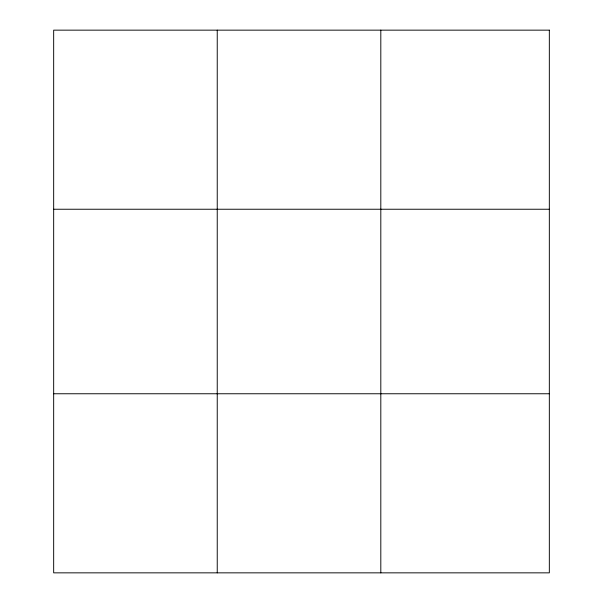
<?xml version="1.0" encoding="UTF-8"?>
<svg xmlns="http://www.w3.org/2000/svg" width="603" height="603" viewBox="0 0 603 603"><rect width="100%" height="100%" fill="white"/><g stroke="black" fill="none" stroke-linecap="round" stroke-linejoin="round"><path stroke-width="0.9" d="M217.238 30.15L217.238 572.85M380.81 30.15L380.81 572.85M53.667 209.241L549.333 209.241M53.667 393.759L549.333 393.759M549.333 30.15L549.333 572.85L53.667 572.85L53.667 30.15L549.333 30.15"/></g></svg>
